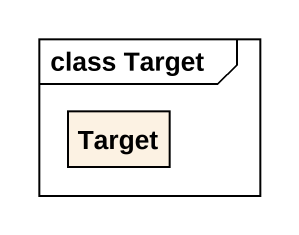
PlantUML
@startuml
mainframe class Target
hide circle
hide empty members
class Target
@enduml
